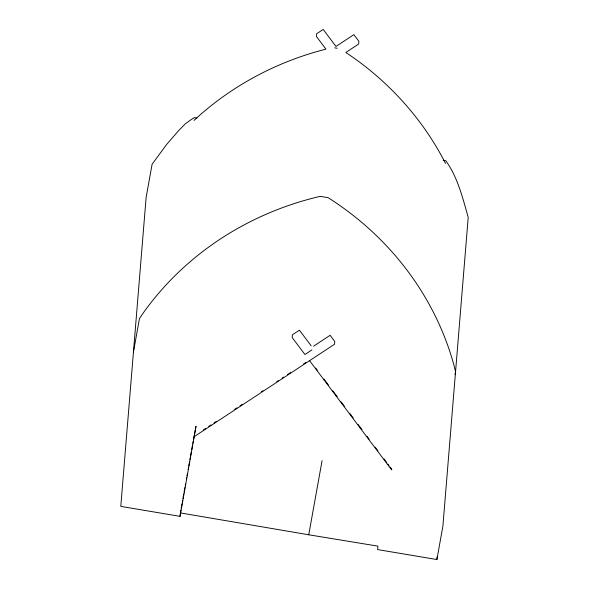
<?xml version="1.0" encoding="UTF-8"?>
<svg xmlns="http://www.w3.org/2000/svg" width="589" height="589" viewBox="0 0 589 589"><rect width="100%" height="100%" fill="white"/><g stroke="black" fill="none" stroke-linecap="round" stroke-linejoin="round"><path stroke-width="0.88" d="M196.94 118.094L194.26 117.645L190.674 119.935L185.189 123.933L178.357 130.913L166.746 144.32L152.109 164.228L146.109 197.573L120.789 506.385L180.057 516.354L180.344 512.909L308.739 534.783L322.073 460.679M308.739 534.783L377.91 546.136L377.623 549.581L436.891 559.55L442.891 526.205L468.211 217.385C462.711 197.948 457.727 177.37 445.785 160.738L443.142 160.289M436.891 559.55L437.119 556.811M133.453 351.979L139.446 318.634L143.385 312.781A303.931 285.26 4.7 0 1 320.217 196.351L328.117 197.676A303.931 285.26 4.7 0 1 453.898 365.003L455.547 371.799L455.061 374.501M180.506 512.003L180.83 510.192M181.154 508.388L181.972 503.86M182.295 502.049L182.619 500.245M182.951 498.434L183.761 493.906M184.085 492.095L184.902 487.574M185.226 485.763L185.55 483.952M186.367 479.431L186.691 477.62M187.015 475.809L187.346 474.005M188.156 469.477L188.48 467.666M188.811 465.862L189.621 461.334M189.945 459.523L190.276 457.719M190.6 455.908L191.41 451.38M191.742 449.576L192.551 445.048M192.875 443.237L193.207 441.433M193.531 439.622L196.012 426.208L180.057 516.354M194.039 120.399C231.021 85.979 277.021 61.506 325.96 49.159L316.448 36.511L316.676 33.75L323.206 29.45L335.98 46.443L353.893 34.648L358.878 41.282L358.657 44.035L345.809 52.495C387.761 80.2 422.74 118.639 445.556 163.492M313.598 346.185L330.12 335.303L334.766 341.48L334.537 344.241L194.127 436.692M311.934 349.881L304.925 354.497L292.188 337.549L292.409 334.795L299.418 330.179L311.139 345.772M203.352 429.963L205.649 428.453M208.705 426.436L211.002 424.927M214.057 422.917L216.354 421.4M234.702 409.318L236.999 407.809M240.054 405.799L242.351 404.29M261.464 391.7L262.988 390.698M276.756 381.635L278.28 380.627M282.102 378.109L283.633 377.107M287.454 374.589L290.517 372.572M303.512 364.017L305.809 362.507M334.736 47.842L337.188 48.254M315.689 368.051L317.346 370.253M323.957 379.051L328.368 384.919M332.778 390.779L337.188 396.647M341.046 401.779L344.351 406.174M349.859 413.507L353.164 417.91M358.127 424.507L361.985 429.639M366.947 436.235L369.148 439.166M375.208 447.235L377.969 450.902M384.028 458.964L386.782 462.63M387.886 464.095L388.99 465.56M390.095 467.025L391.744 469.227L391.685 469.919L309.571 360.682"/></g></svg>
